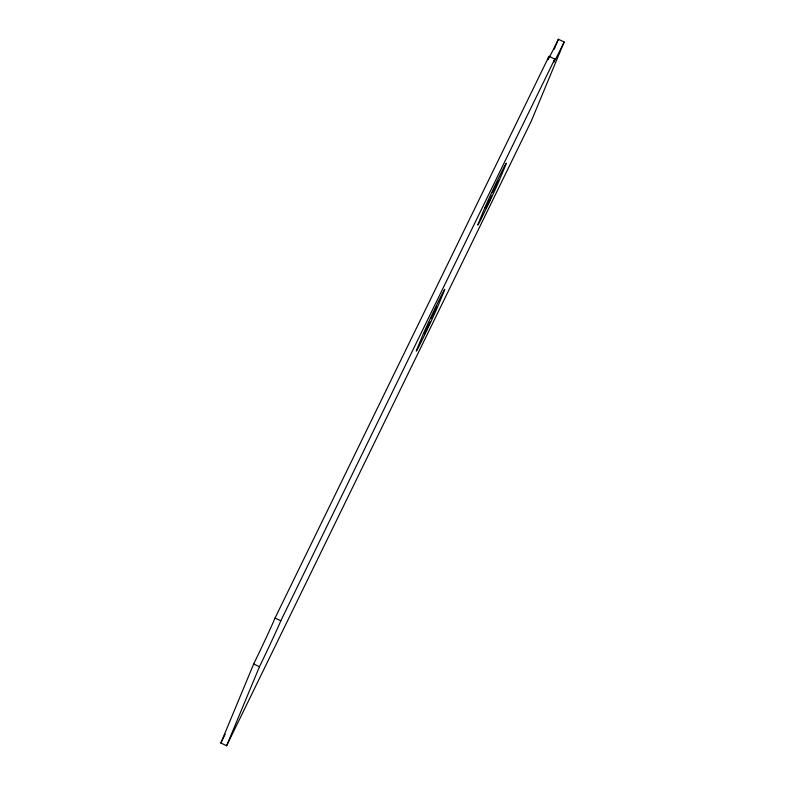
<?xml version="1.0" encoding="UTF-8"?>
<svg xmlns="http://www.w3.org/2000/svg" width="785" height="785" viewBox="0 0 785 785"><rect width="100%" height="100%" fill="white"/><g stroke="black" fill="none" stroke-linecap="round" stroke-linejoin="round"><path stroke-width="1.18" d="M220.85 743.003L253.683 663.973A38.367 0.854 -64.6 0 0 275.044 618.04L549.009 56.314A38.367 0.854 -64.6 0 0 558.38 39.25L564.15 41.997L531.317 121.027L226.62 745.75L220.85 743.003L225.148 734.191M226.62 745.75L259.452 666.72A38.367 0.854 -64.6 0 0 280.814 620.788L554.789 59.061A38.367 0.854 -64.6 0 0 564.15 41.997M554.161 49.416L558.38 39.25M430.887 318.651L436.588 306.395M424.489 334.037L430.19 321.791M492.342 192.649L498.033 180.403M485.944 208.045L491.645 195.799M493.942 188.802L496.434 184.249M487.544 204.198L490.046 199.645M432.486 314.805L434.988 310.252M426.088 330.191L428.59 325.638M549.009 56.314L554.789 59.061M275.044 618.04L280.814 620.788M253.683 663.973L259.452 666.72M423.498 333.527L417.1 348.913A25.571 0.569 -64.6 0 0 423.341 337.54A25.571 0.569 -64.6 0 0 437.579 306.915L443.976 291.529A25.571 0.569 -64.6 0 0 437.736 302.902A25.571 0.569 -64.6 0 0 423.498 333.527M484.944 207.525L478.556 222.92A25.571 0.569 -64.6 0 0 484.796 211.548A25.571 0.569 -64.6 0 0 499.034 180.923L505.432 165.527A25.571 0.569 -64.6 0 0 499.182 176.91A25.571 0.569 -64.6 0 0 484.944 207.525"/></g></svg>
